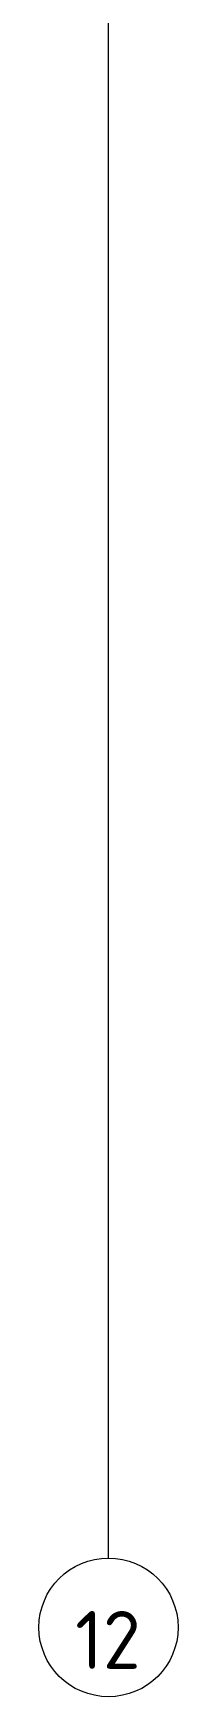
# Model space of a CAD drawing. Header units: millimetres. Extents: x -546 to 1681, y -650 to 1730.
# Drawn here: x 853.2 to 861.2, y 189.8 to 285.8 of the extents above; entities that cross this region are included whole.
import ezdxf

# ---------------------------------------------------------------- set-up
doc = ezdxf.new("R2010")
doc.units = ezdxf.units.MM

msp = doc.modelspace()

# ---------------------------------------------------------------- linework, layer by layer
at = {"color": 7, "lineweight": 0}
for points in [[(857.173, 197.821), (857.173, 730.152)], [(857.173, 207.047), (857.173, 730.152)], [(853.173, 193.821), (853.194, 194.23), (853.255, 194.627), (853.353, 195.01), (853.488, 195.378), (853.656, 195.728), (853.856, 196.057), (854.087, 196.365), (854.345, 196.649), (854.629, 196.908), (854.937, 197.138), (855.267, 197.338), (855.616, 197.507), (855.984, 197.641), (856.367, 197.74), (856.764, 197.8), (857.173, 197.821), (857.582, 197.8), (857.979, 197.74), (858.363, 197.641), (858.73, 197.507), (859.08, 197.338), (859.41, 197.138), (859.718, 196.908), (860.002, 196.649), (860.26, 196.365), (860.49, 196.057), (860.691, 195.728), (860.859, 195.378), (860.993, 195.01), (861.092, 194.627), (861.153, 194.23), (861.173, 193.821)], [(861.173, 193.821), (861.153, 193.412), (861.092, 193.015), (860.993, 192.632), (860.859, 192.264), (860.691, 191.914), (860.49, 191.585), (860.26, 191.277), (860.002, 190.993), (859.718, 190.735), (859.41, 190.504), (859.08, 190.304), (858.73, 190.135), (858.363, 190.001), (857.979, 189.902), (857.582, 189.842), (857.173, 189.821), (856.764, 189.842), (856.367, 189.902), (855.984, 190.001), (855.616, 190.135), (855.267, 190.304), (854.937, 190.504), (854.629, 190.735), (854.345, 190.993), (854.087, 191.277), (853.856, 191.585), (853.656, 191.914), (853.488, 192.264), (853.353, 192.632), (853.255, 193.015), (853.194, 193.412), (853.173, 193.821)]]:
    msp.add_lwpolyline(points, dxfattribs=at)

# ---------------------------------------------------------------- texts
at = {"color": 7, "insert": (855.255, 194.765), "char_height": 3.33894, "attachment_point": 1}
msp.add_mtext('{\\fGOSTCommon|b0|i0|c0;12}', dxfattribs=at)

doc.saveas('drawing.dxf')
